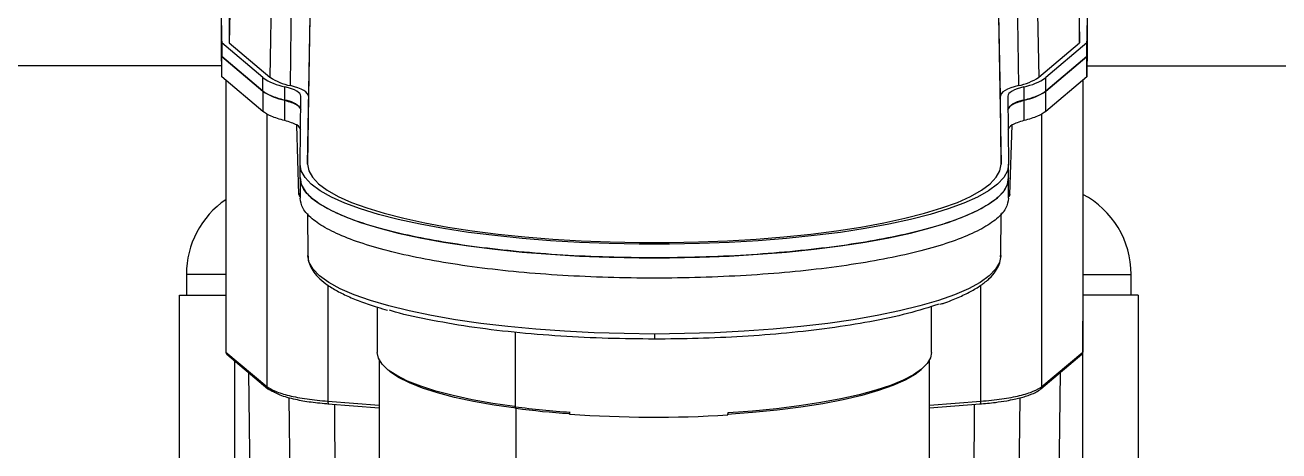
# Model space of a CAD drawing. Header units: millimetres. Extents: x -939 to 77961, y -54291 to 1503.
# Drawn here: x 12853.8 to 13034.3, y -10320.7 to -10259.4 of the extents above; entities that cross this region are included whole.
import ezdxf

# ---------------------------------------------------------------- set-up
doc = ezdxf.new("R2010")
doc.units = ezdxf.units.MM

# ---------------------------------------------------------------- blocks, each defined once
blk = doc.blocks.new('*U104')
at = {"color": 7, "linetype": 'Continuous', "lineweight": 25}
for p, q in [((-61.27, -86.48), (-61.82, -117.68)), ((60, -86.48), (60.56, -117.68)), ((54.15, -91.41), (54.69, -122.63)), ((-53.03, -123.84), (-52.62, -92.57)), ((51.36, -92.57), (51.77, -123.84)), ((-49.88, -94.18), (-50.44, -125.37)), ((49.18, -125.37), (48.62, -94.18)), ((-50.54, -135.13), (-49.99, -103.94)), ((48.72, -103.94), (49.28, -135.13)), ((-62.91, -117.71), (-62.92, -113.25)), ((-62.92, -115.19), (-62.92, -113.25)), ((-61.84, -113.28), (-61.82, -117.68)), ((60.56, -117.68), (60.58, -113.28)), ((61.66, -113.25), (61.64, -117.71)), ((61.66, -113.25), (61.66, -115.19)), ((-62.92, -115.19), (-62.91, -119.66)), ((-62.92, -115.75), (-62.92, -115.19)), ((-62.92, -118.12), (-62.92, -115.19)), ((61.64, -119.66), (61.66, -115.19)), ((61.66, -115.19), (61.65, -118.24)), ((61.66, -118.12), (61.66, -115.19)), ((-62.91, -122.59), (-62.92, -118.12)), ((-57, -122.69), (-62.91, -117.71)), ((-62.91, -119.66), (-62.91, -117.71)), ((-61.82, -117.68), (-55.96, -122.63)), ((54.69, -122.63), (60.56, -117.68)), ((61.64, -117.71), (55.74, -122.69)), ((61.64, -119.66), (61.64, -117.71)), ((61.66, -118.12), (61.64, -122.59)), ((-62.91, -119.66), (-57, -124.64)), ((-57, -124.64), (-62.91, -119.66)), ((-62.91, -119.66), (-62.91, -119.66)), ((-62.91, -122.59), (-62.91, -119.66)), ((55.74, -124.64), (61.64, -119.66)), ((61.64, -119.66), (55.74, -124.64)), ((61.64, -119.66), (61.64, -119.66)), ((61.64, -122.59), (61.64, -119.66)), ((-62.91, -121), (-177, -121)), ((-57, -127.56), (-62.91, -122.59)), ((-57, -124.64), (-57, -122.69)), ((61.64, -122.59), (55.74, -127.56)), ((55.74, -124.64), (55.74, -122.69)), ((61.65, -121), (177, -121)), ((-62.32, -123.08), (-62.32, -157.73)), ((-62.31, -123.09), (-62.31, -162.17)), ((-53.84, -125.96), (-53.84, -124.01)), ((52.57, -124.01), (52.57, -125.96)), ((61.04, -123.09), (61.04, -162.17)), ((61.06, -123.08), (61.06, -157.73)), ((-57, -124.64), (-57, -127.56)), ((-53.84, -128.88), (-53.84, -125.96)), ((-51.63, -135.13), (-51.52, -125.37)), ((-50.44, -125.37), (-50.54, -135.13)), ((49.28, -135.13), (49.18, -125.37)), ((50.26, -125.37), (50.36, -135.13)), ((52.57, -125.96), (52.57, -128.88)), ((55.74, -127.56), (55.74, -124.64)), ((-51.79, -139.52), (-52.11, -129.52)), ((50.52, -139.52), (50.85, -129.53)), ((-51.63, -137.08), (-51.63, -135.13)), ((50.36, -137.1), (50.36, -135.15)), ((-51.63, -137.08), (-51.63, -137.05)), ((-51.63, -137.08), (-51.63, -137.1)), ((-51.63, -137.1), (-51.63, -140.03)), ((50.36, -137.1), (50.36, -137.08)), ((50.36, -140.03), (50.36, -137.14)), ((-50.57, -142.23), (-50.49, -148.35)), ((49.23, -148.35), (49.3, -142.23)), ((-50.49, -148.35), (-50.49, -148.29)), ((49.23, -148.29), (49.23, -148.35)), ((-68, -151), (-68, -154)), ((68, -154), (68, -151)), ((-69, -284), (-69, -154)), ((-69, -154), (-62.32, -154)), ((69, -154), (61.06, -154)), ((69, -154), (69, -284)), ((-40.53, -155.72), (-40.53, -162.24)), ((39.27, -162.24), (39.27, -155.61)), ((-62.32, -157.73), (-62.31, -162.17)), ((61.04, -162.17), (61.06, -157.73)), ((-0.63, -159.58), (-0.63, -160.34)), ((-62.31, -162.17), (-56.42, -167.13)), ((55.16, -167.13), (61.04, -162.17)), ((61, -162.36), (61, -284)), ((-62.17, -162.5), (-56.26, -167.48)), ((-61, -284), (-61, -163.49)), ((-40.23, -163.35), (-40.23, -270.67)), ((38.97, -270.67), (38.97, -163.35)), ((54.99, -167.49), (60.91, -162.5)), ((-59.07, -165.12), (-58.81, -182.88)), ((57.8, -165.12), (57.55, -182.88)), ((-47.63, -169.62), (-40.23, -170.19)), ((38.97, -170.19), (46.24, -169.63)), ((-20.54, -278.4), (-20.54, -170.27)), ((-12.78, -171.12), (-12.9, -171.04)), ((-12.78, -171.12), (-12.78, -170.83)), ((9.93, -170.93), (9.93, -171.23))]:
    blk.add_line(p, q, dxfattribs=at)
at = {"color": 8, "linetype": 'Continuous', "lineweight": 25}
for p, q in [((-56.42, -127.89), (-56.42, -167.13)), ((55.16, -167.13), (55.16, -127.89)), ((-51.63, -139.34), (-51.79, -139.52)), ((50.36, -139.34), (50.52, -139.52)), ((-62.32, -151), (-68, -151)), ((61.06, -151), (68, -151)), ((-47.63, -152.55), (-47.63, -169.24)), ((46.36, -169.24), (46.36, -152.57)), ((-20.69, -159.34), (-20.69, -170.03)), ((-53.25, -168.7), (-52.98, -188.75)), ((-47.63, -169.24), (-40.23, -169.8)), ((38.97, -169.8), (46.36, -169.24)), ((51.99, -168.77), (51.73, -187.79)), ((-46.55, -190.29), (-46.64, -169.7)), ((-20.69, -170.03), (-21.1, -169.98)), ((11.47, -170.83), (9.93, -170.93)), ((45.38, -169.7), (45.29, -189.33))]:
    blk.add_line(p, q, dxfattribs=at)
at = {"color": 7, "linetype": 'Continuous', "lineweight": 25, "flags": 128}
for points in [[(-55.42, -91.41), (-55.72, -108.89), (-55.96, -122.63)], [(-51.52, -125.37), (-51.56, -125.19), (-51.67, -125), (-51.86, -124.82), (-52.12, -124.64), (-52.45, -124.47), (-52.85, -124.31), (-53.31, -124.15), (-53.84, -124.01)], [(-50.44, -125.37), (-50.48, -125.16), (-50.61, -124.96), (-50.82, -124.75), (-51.11, -124.55), (-51.48, -124.36), (-51.93, -124.18), (-52.45, -124.01), (-53.03, -123.84)], [(51.77, -123.84), (51.18, -124.01), (50.66, -124.18), (50.22, -124.36), (49.85, -124.55), (49.55, -124.75), (49.35, -124.96), (49.22, -125.16), (49.18, -125.37)], [(52.57, -124.01), (52.05, -124.15), (51.59, -124.31), (51.19, -124.47), (50.86, -124.64), (50.6, -124.82), (50.41, -125), (50.3, -125.19), (50.26, -125.37)], [(50.36, -135.13), (50.19, -136.11), (49.65, -137.08), (48.74, -138.03), (47.48, -138.97), (45.87, -139.88), (43.93, -140.75), (41.66, -141.59), (39.09, -142.38), (36.23, -143.11), (33.1, -143.79), (29.73, -144.41), (26.14, -144.96), (22.36, -145.43), (18.41, -145.84), (14.32, -146.16), (10.13, -146.41), (5.86, -146.58), (1.54, -146.66), (-2.8, -146.66), (-7.12, -146.58), (-11.39, -146.41), (-15.59, -146.16), (-19.67, -145.84), (-23.62, -145.43), (-27.4, -144.96), (-30.99, -144.41), (-34.36, -143.79), (-37.49, -143.11), (-40.35, -142.38), (-42.92, -141.59), (-45.19, -140.75), (-47.13, -139.88), (-48.74, -138.97), (-50.01, -138.03), (-50.91, -137.08), (-51.45, -136.11), (-51.63, -135.13)], [(-50.54, -135.13), (-50.37, -136.09), (-49.84, -137.04), (-48.96, -137.97), (-47.72, -138.89), (-46.15, -139.78), (-44.24, -140.64), (-42.03, -141.45), (-39.51, -142.22), (-36.71, -142.94), (-33.65, -143.61), (-30.35, -144.21), (-26.84, -144.75), (-23.13, -145.22), (-19.27, -145.61), (-15.27, -145.93), (-11.16, -146.17), (-6.98, -146.33), (-2.75, -146.42), (1.49, -146.42), (5.72, -146.33), (9.9, -146.17), (14.01, -145.93), (18.01, -145.61), (21.87, -145.22), (25.57, -144.75), (29.09, -144.21), (32.38, -143.61), (35.44, -142.94), (38.24, -142.22), (40.76, -141.45), (42.98, -140.64), (44.89, -139.78), (46.46, -138.89), (47.7, -137.97), (48.58, -137.04), (49.11, -136.09), (49.28, -135.13)], [(-51.63, -137.08), (-51.45, -138.05), (-50.91, -139.03), (-50.01, -139.98), (-48.74, -140.92), (-47.13, -141.83), (-45.19, -142.7), (-42.92, -143.54), (-40.35, -144.33), (-37.49, -145.06), (-34.36, -145.74), (-30.99, -146.36), (-27.4, -146.9), (-23.62, -147.38), (-19.67, -147.79), (-15.59, -148.11), (-11.39, -148.36), (-7.12, -148.53), (-2.8, -148.61), (1.54, -148.61), (5.86, -148.53), (10.13, -148.36), (14.32, -148.11), (18.41, -147.79), (22.36, -147.38), (26.14, -146.9), (29.73, -146.36), (33.1, -145.74), (36.23, -145.06), (39.09, -144.33), (41.66, -143.54), (43.93, -142.7), (45.87, -141.83), (47.48, -140.92), (48.74, -139.98), (49.65, -139.03), (50.19, -138.05), (50.36, -137.08)], [(-21.1, -169.98), (-23.88, -169.57), (-26.86, -169.04), (-29.6, -168.44), (-32.07, -167.79), (-34.27, -167.09), (-36.15, -166.35), (-37.72, -165.57), (-38.95, -164.76), (-39.83, -163.92), (-40.36, -163.07), (-40.53, -162.24)], [(39.27, -162.24), (39.13, -162.99), (38.65, -163.83), (37.82, -164.65), (36.65, -165.45), (35.16, -166.23), (33.35, -166.97), (31.24, -167.67), (28.84, -168.32), (26.19, -168.91), (23.31, -169.45), (20.21, -169.93), (16.93, -170.34), (13.49, -170.67), (11.47, -170.83)], [(-20.54, -170.27), (-23.71, -169.8), (-26.66, -169.28), (-29.38, -168.69), (-31.84, -168.04), (-34.01, -167.35), (-35.89, -166.61), (-37.44, -165.83), (-38.66, -165.03), (-38.82, -164.9)], [(37.76, -164.73), (36.89, -165.4), (35.48, -166.21), (33.71, -166.99), (31.63, -167.72), (29.23, -168.41), (26.55, -169.04), (23.6, -169.61), (20.43, -170.11), (17.05, -170.54), (13.51, -170.89), (9.83, -171.16)], [(-20.54, -170.27), (-20.57, -170.27), (-20.6, -170.27), (-20.63, -170.25), (-20.65, -170.22), (-20.67, -170.19), (-20.68, -170.14), (-20.69, -170.09), (-20.69, -170.03)]]:
    blk.add_lwpolyline(points, dxfattribs=at)
at = {"color": 8, "linetype": 'Continuous', "lineweight": 25, "flags": 128}
for points in [[(-0.63, -159.58), (-4.98, -159.53), (-9.3, -159.41), (-13.55, -159.19), (-17.71, -158.9), (-21.73, -158.52), (-25.59, -158.06), (-29.27, -157.54), (-32.72, -156.94), (-35.93, -156.27), (-38.87, -155.54), (-41.51, -154.76), (-43.85, -153.93), (-45.86, -153.06), (-47.51, -152.15), (-48.82, -151.21), (-49.75, -150.25), (-50.31, -149.27), (-50.49, -148.35)], [(49.23, -148.35), (49.05, -149.27), (48.49, -150.25), (47.55, -151.21), (46.25, -152.15), (44.59, -153.06), (42.59, -153.93), (40.25, -154.76), (37.6, -155.54), (34.67, -156.27), (31.46, -156.94), (28, -157.54), (24.33, -158.06), (20.47, -158.52), (16.45, -158.9), (12.29, -159.19), (8.04, -159.41), (3.72, -159.53), (-0.63, -159.58)]]:
    blk.add_lwpolyline(points, dxfattribs=at)
at = {"color": 7, "linetype": 'Continuous', "lineweight": 25}
for centre, radius, start, end in [((-52.25, -115.74), 8.42, 235.679, 259.1539), ((-51.57, -116.21), 7.78, 235.679, 259.1539), ((50.31, -116.21), 7.78, 280.8462, 304.3211), ((50.99, -115.74), 8.42, 280.8462, 304.3211), ((-52.25, -117.69), 8.42, 235.679, 259.1539), ((-54, -129.01), 3.06, 36.6492, 86.9759), ((52.74, -129.01), 3.06, 93.0265, 143.3436), ((50.99, -117.69), 8.42, 280.8462, 304.3211), ((-55, -151), 13, 124.28, 180), ((55, -151), 13, 0, 62.2216), ((-3.12, -34.77), 136.4, 262.6, 265.9423), ((-3.16, -36.47), 134.92, 262.5963, 265.8598), ((-0.62, 0.98), 172.52, 265.959, 273.5066)]:
    blk.add_arc(centre, radius, start, end, dxfattribs=at)
for points in [[(-53.84, -125.96), (-54.54, -125.76), (-55.94, -125.36), (-56.65, -124.88), (-57, -124.64)], [(-53.84, -125.96), (-53.17, -126.16), (-51.84, -126.57), (-51.63, -127.07), (-51.52, -127.32)], [(50.26, -127.32), (50.37, -127.07), (50.58, -126.56), (51.91, -126.16), (52.57, -125.96)], [(55.74, -124.64), (55.38, -124.88), (54.67, -125.36), (53.27, -125.76), (52.57, -125.96)], [(-53.84, -128.88), (-54.54, -128.68), (-55.94, -128.28), (-56.65, -127.8), (-57, -127.56)], [(55.74, -127.56), (55.38, -127.8), (54.67, -128.28), (53.27, -128.68), (52.57, -128.88)], [(-51.52, -130.24), (-51.63, -129.99), (-51.84, -129.49), (-53.17, -129.08), (-53.84, -128.88)], [(52.57, -128.88), (51.91, -129.08), (50.58, -129.49), (50.37, -129.99), (50.26, -130.24)], [(50.36, -137.1), (50.28, -137.61), (50.11, -138.61), (48.76, -140.09), (46.62, -141.52), (43.66, -142.88), (39.94, -144.13), (35.53, -145.27), (30.5, -146.27), (24.94, -147.1), (18.94, -147.77), (12.6, -148.26), (6.04, -148.55), (-0.63, -148.65), (-7.31, -148.55), (-13.87, -148.26), (-20.2, -147.77), (-26.2, -147.1), (-31.76, -146.27), (-36.79, -145.27), (-41.2, -144.13), (-44.92, -142.88), (-47.88, -141.52), (-50.02, -140.09), (-51.37, -138.61), (-51.54, -137.61), (-51.63, -137.1)], [(50.36, -140.03), (50.28, -140.53), (50.11, -141.53), (48.76, -143.01), (46.62, -144.44), (43.66, -145.8), (39.94, -147.06), (35.53, -148.19), (30.5, -149.19), (24.94, -150.03), (18.94, -150.7), (12.6, -151.18), (6.04, -151.48), (-0.63, -151.57), (-7.31, -151.48), (-13.87, -151.18), (-20.2, -150.7), (-26.2, -150.03), (-31.76, -149.19), (-36.79, -148.19), (-41.2, -147.06), (-44.92, -145.8), (-47.88, -144.44), (-50.02, -143.01), (-51.37, -141.53), (-51.54, -140.53), (-51.63, -140.03)], [(-47.63, -169.24), (-47.62, -169.3), (-47.62, -169.43), (-47.58, -169.57), (-47.53, -169.64), (-47.49, -169.63), (-47.47, -169.62)], [(46.2, -169.62), (46.22, -169.63), (46.27, -169.64), (46.32, -169.57), (46.36, -169.43), (46.36, -169.3), (46.36, -169.24)]]:
    blk.add_open_spline(points, degree=3, dxfattribs=at)
for points, knots in [([(-51.79, -139.52), (-51.78, -139.55), (-51.78, -139.61), (-51.75, -139.7), (-51.7, -139.77), (-51.66, -139.82), (-51.63, -139.83), (-51.63, -139.83)], [0, 0, 0, 0, 0.254877, 0.485663, 0.70943, 0.944006, 1, 1, 1, 1]), ([(50.52, -139.52), (50.52, -139.55), (50.51, -139.61), (50.48, -139.69), (50.44, -139.76), (50.4, -139.81), (50.37, -139.83), (50.36, -139.83)], [0, 0, 0, 0, 0.2493, 0.477581, 0.698447, 0.926863, 1, 1, 1, 1]), ([(-50.48, -148.36), (-50.48, -148.39), (-50.53, -148.77), (-50.31, -149.5), (-49.84, -150.49), (-49.05, -151.44), (-47.96, -152.37), (-46.54, -153.28), (-44.82, -154.15), (-42.81, -154.97), (-40.89, -155.64), (-39.54, -156.01), (-39.05, -156.15)], [0, 0, 0, 0, 0.008762, 0.111593, 0.214798, 0.324111, 0.441574, 0.56384, 0.686674, 0.8086, 0.929668, 1, 1, 1, 1]), ([(40.54, -155.29), (40.71, -155.24), (41.66, -154.93), (43.13, -154.33), (44.92, -153.48), (46.41, -152.58), (47.63, -151.61), (48.5, -150.61), (49.02, -149.6), (49.25, -148.81), (49.21, -148.37), (49.19, -148.27)], [0, 0, 0, 0, 0.031201, 0.169812, 0.309177, 0.449571, 0.591187, 0.733041, 0.852343, 0.96522, 1, 1, 1, 1]), ([(-0.63, -160.31), (-2.86, -160.29), (-7.4, -160.25), (-14.21, -159.92), (-20.96, -159.36), (-27.45, -158.56), (-33.34, -157.51), (-37.13, -156.7), (-38.67, -156.2), (-38.77, -156.17)], [0, 0, 0, 0, 0.152587, 0.311319, 0.475388, 0.643877, 0.815935, 0.988175, 1, 1, 1, 1]), ([(40.38, -155.28), (38.92, -155.74), (36, -156.67), (30.6, -157.82), (24.72, -158.76), (18.54, -159.47), (12.15, -159.96), (5.74, -160.26), (1.47, -160.3), (-0.63, -160.31)], [0, 0, 0, 0, 0.154837, 0.309839, 0.455213, 0.598149, 0.736391, 0.8705, 1, 1, 1, 1]), ([(-62.31, -162.17), (-62.3, -162.23), (-62.29, -162.32), (-62.23, -162.43), (-62.18, -162.5), (-62.15, -162.52), (-62.14, -162.52)], [0, 0, 0, 0, 0.452845, 0.690342, 0.934682, 1, 1, 1, 1]), ([(60.87, -162.52), (60.88, -162.52), (60.92, -162.5), (60.96, -162.43), (61.03, -162.32), (61.04, -162.23), (61.04, -162.17)], [0, 0, 0, 0, 0.065318, 0.309454, 0.546883, 1, 1, 1, 1]), ([(-56.42, -167.13), (-56.06, -167.37), (-55.33, -167.84), (-53.29, -168.45), (-50.72, -168.95), (-48.66, -169.15), (-47.63, -169.24)], [0, 0, 0, 0, 0.250025, 0.500173, 0.750404, 1, 1, 1, 1]), ([(-56.26, -167.48), (-56.22, -167.51), (-56.12, -167.58), (-56, -167.58), (-55.94, -167.59)], [0, 0, 0, 0, 0.462698, 1, 1, 1, 1]), ([(-55.94, -167.59), (-55.53, -167.84), (-54.73, -168.36), (-52.55, -168.95), (-50.1, -169.38), (-48.35, -169.54), (-47.47, -169.62)], [0, 0, 0, 0, 0.280629, 0.559643, 0.77962, 1, 1, 1, 1]), ([(46.18, -169.64), (46.95, -169.57), (48.33, -169.45), (49.96, -169.2), (51.12, -168.98), (52.02, -168.77), (52.81, -168.54), (53.59, -168.27), (54.38, -167.93), (54.78, -167.64), (55, -167.48)], [0, 0, 0, 0, 0.1880085, 0.3363863, 0.4439351, 0.5339832, 0.629224, 0.7296189, 0.8509415, 1, 1, 1, 1]), ([(46.36, -169.24), (47.4, -169.15), (49.46, -168.95), (52.03, -168.45), (54.06, -167.84), (54.79, -167.37), (55.16, -167.13)], [0, 0, 0, 0, 0.2500253, 0.500173, 0.7504042, 1, 1, 1, 1]), ([(-12.9, -171.04), (-12.88, -171.05), (-12.85, -171.06), (-12.82, -171.03), (-12.8, -170.99), (-12.79, -170.94), (-12.78, -170.89), (-12.78, -170.85), (-12.78, -170.83)], [0, 0, 0, 0, 0.256362, 0.49904, 0.627642, 0.750487, 0.878451, 1, 1, 1, 1])]:
    blk.add_open_spline(points, degree=3, knots=knots, dxfattribs=at)
at = {"color": 8, "linetype": 'Continuous', "lineweight": 25}
for points, knots in [([(-56.42, -167.13), (-56.41, -167.19), (-56.4, -167.31), (-56.33, -167.44), (-56.27, -167.47), (-56.26, -167.48)], [0, 0, 0, 0, 0.467541, 0.935082, 1, 1, 1, 1]), ([(54.99, -167.47), (55.01, -167.46), (55.08, -167.42), (55.14, -167.29), (55.15, -167.18), (55.16, -167.13)], [0, 0, 0, 0, 0.183799, 0.607795, 1, 1, 1, 1])]:
    blk.add_open_spline(points, degree=3, knots=knots, dxfattribs=at)

msp = doc.modelspace()

# ---------------------------------------------------------------- block references
msp.add_blockref('*U104', (12945, -10144.29))

doc.saveas('drawing.dxf')
